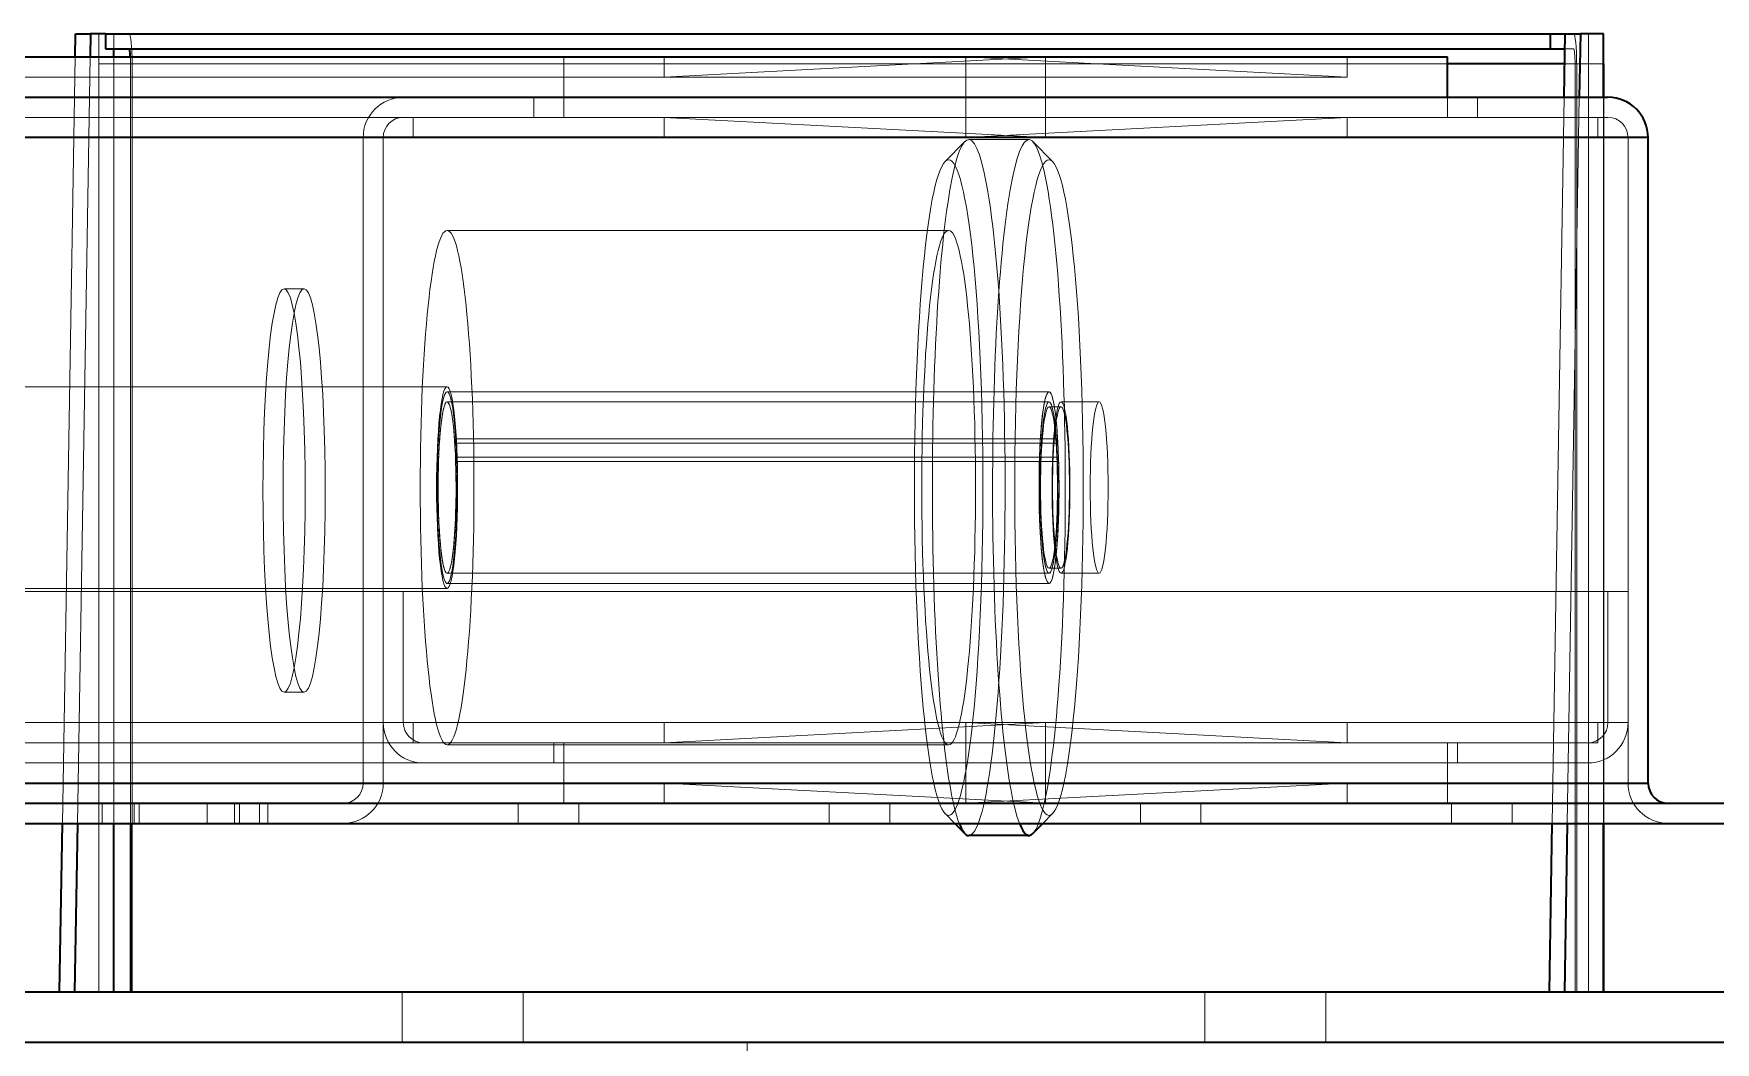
# Model space of a CAD drawing. Header units: millimetres. Extents: x 6115 to 12360, y 7255 to 12668.
# Drawn here: x 9619 to 9785.7, y 12557.5 to 12657.5 of the extents above; entities that cross this region are included whole.
import ezdxf

# ---------------------------------------------------------------- set-up
doc = ezdxf.new("R2010")
doc.units = ezdxf.units.MM
doc.layers.add('外形線', color=7, linetype='Continuous', lineweight=50)

msp = doc.modelspace()

# ---------------------------------------------------------------- linework, layer by layer
at = {"layer": '外形線', "linetype": 'Continuous', "lineweight": 35}
for p, q in [((9623.1, 12655.23), (9623.14, 12657.53)), ((9623.14, 12657.53), (9624.63, 12657.53)), ((9624.63, 12657.53), (9624.59, 12655.23)), ((9626.12, 12657.53), (9624.63, 12657.53)), ((9626.12, 12657.53), (9626.12, 12656.03)), ((9626.12, 12657.53), (9769.33, 12657.53)), ((9769.33, 12657.53), (9769.33, 12656.03)), ((9769.33, 12657.53), (9770.82, 12657.53)), ((9770.71, 12651.23), (9770.82, 12657.53)), ((9770.82, 12657.53), (9772.31, 12657.53)), ((9772.31, 12657.53), (9772.2, 12651.23)), ((9774.62, 12657.53), (9772.31, 12657.53)), ((9774.62, 12654.53), (9774.62, 12657.53)), ((9478.48, 12655.23), (9759.14, 12655.23)), ((9626.12, 12656.03), (9769.33, 12656.03)), ((9626.94, 12655.23), (9626.94, 12656.03)), ((9759.14, 12651.23), (9759.14, 12655.23)), ((9769.33, 12656.03), (9770.79, 12656.03)), ((9770.77, 12654.53), (9759.14, 12654.53)), ((9774.62, 12654.53), (9774.63, 12654.53)), ((9774.62, 12651.23), (9774.62, 12654.53)), ((9774.63, 12651.23), (9774.63, 12654.53)), ((9494.39, 12651.23), (9775.05, 12651.23)), ((9779.03, 12647.23), (9498.37, 12647.23)), ((9779.03, 12583.23), (9779.03, 12647.23)), ((9498.37, 12583.23), (9779.03, 12583.23)), ((9524.23, 12581.23), (9804.89, 12581.23)), ((9524.23, 12579.23), (9804.89, 12579.23)), ((9621.56, 12562.53), (9621.84, 12579.23)), ((9623.33, 12579.23), (9623.05, 12562.53)), ((9626.94, 12562.53), (9626.94, 12579.23)), ((9628.58, 12579.23), (9628.58, 12562.53)), ((9710.3, 12579.23), (9711.3, 12578.23)), ((9719.02, 12579.23), (9718.03, 12578.23)), ((9769.24, 12562.53), (9769.52, 12579.23)), ((9771.01, 12579.23), (9770.74, 12562.53)), ((9774.62, 12562.53), (9774.62, 12579.23)), ((9774.63, 12562.53), (9774.63, 12579.23)), ((9717.65, 12578.03), (9711.68, 12578.03)), ((9037.88, 12562.53), (10105.89, 12562.53)), ((9621.56, 12562.53), (9623.05, 12562.53)), ((9769.24, 12562.53), (9770.74, 12562.53)), ((9473.64, 12557.53), (9804.82, 12557.53))]:
    msp.add_line(p, q, dxfattribs=at).dxf.unprotected_set("ltscale", 0)
at = {"layer": '外形線', "linetype": 'Continuous', "lineweight": 18}
for p, q in [((9625.44, 12657.53), (9625.44, 12654.53)), ((9626.94, 12656.03), (9626.94, 12657.53)), ((9773.12, 12657.53), (9773.12, 12654.53)), ((9621.84, 12579.23), (9623.1, 12655.23)), ((9624.59, 12655.23), (9623.33, 12579.23)), ((9626.94, 12654.53), (9626.94, 12655.23)), ((9671.54, 12655.23), (9671.54, 12649.23)), ((9681.48, 12653.23), (9681.48, 12655.23)), ((9719.28, 12655.23), (9681.48, 12653.23)), ((9749.19, 12653.23), (9711.4, 12655.23)), ((9711.4, 12655.23), (9711.4, 12647.23)), ((9719.28, 12647.23), (9719.28, 12655.23)), ((9749.19, 12655.23), (9749.19, 12653.23)), ((9770.79, 12656.03), (9771.63, 12656.03)), ((9625.44, 12654.53), (9625.44, 12562.53)), ((9626.94, 12654.53), (9625.44, 12654.53)), ((9628.58, 12654.53), (9626.94, 12654.53)), ((9626.94, 12579.23), (9626.94, 12654.53)), ((9628.58, 12654.53), (9628.58, 12579.23)), ((9759.14, 12654.53), (9628.58, 12654.53)), ((9628.74, 12562.53), (9628.74, 12654.53)), ((9771.79, 12654.53), (9770.77, 12654.53)), ((9773.12, 12654.53), (9771.79, 12654.53)), ((9771.79, 12562.53), (9771.79, 12654.53)), ((9771.95, 12654.53), (9771.95, 12562.53)), ((9773.12, 12654.53), (9773.12, 12562.53)), ((9774.62, 12654.53), (9773.12, 12654.53)), ((9773.13, 12562.53), (9773.13, 12654.53)), ((9749.19, 12653.23), (9468.53, 12653.23)), ((9668.56, 12651.23), (9668.56, 12649.23)), ((9759.14, 12649.23), (9759.14, 12651.23)), ((9762.12, 12651.23), (9762.12, 12649.23)), ((9769.52, 12579.23), (9770.71, 12651.23)), ((9772.2, 12651.23), (9771.01, 12579.23)), ((9774.62, 12579.23), (9774.62, 12651.23)), ((9774.63, 12579.23), (9774.63, 12651.23)), ((9775.05, 12649.23), (9494.39, 12649.23)), ((9656.62, 12649.23), (9656.62, 12647.23)), ((9681.48, 12647.23), (9681.48, 12649.23)), ((9681.48, 12649.23), (9719.28, 12647.23)), ((9711.4, 12647.23), (9749.19, 12649.23)), ((9749.19, 12649.23), (9749.19, 12647.23)), ((9774.05, 12647.23), (9774.05, 12649.23)), ((9651.65, 12583.23), (9651.65, 12647.23)), ((9653.64, 12647.23), (9653.64, 12583.23)), ((9709.33, 12644.85), (9711.3, 12646.84)), ((9717.65, 12647.03), (9711.68, 12647.03)), ((9719.99, 12644.85), (9718.03, 12646.84)), ((9777.04, 12647.23), (9777.04, 12583.23)), ((9659.97, 12638.03), (9709.69, 12638.03)), ((9643.81, 12632.23), (9645.8, 12632.23)), ((9563.5, 12622.53), (9659.97, 12622.53)), ((9659.97, 12622.03), (9719.64, 12622.03)), ((9659.97, 12622.03), (9719.64, 12622.03)), ((9659.97, 12621.03), (9719.64, 12621.03)), ((9719.64, 12621.03), (9659.97, 12621.03)), ((9719.64, 12620.53), (9720.83, 12620.53)), ((9724.61, 12621.03), (9720.83, 12621.03)), ((9660.82, 12617.36), (9660.72, 12616.94)), ((9660.72, 12616.94), (9720.4, 12616.94)), ((9720.49, 12617.36), (9660.82, 12617.36)), ((9720.4, 12616.94), (9720.49, 12617.36)), ((9660.81, 12615.13), (9660.91, 12615.54)), ((9720.48, 12615.13), (9660.81, 12615.13)), ((9660.91, 12615.54), (9720.58, 12615.54)), ((9720.58, 12615.54), (9720.48, 12615.13)), ((9659.97, 12604.03), (9719.64, 12604.03)), ((9719.64, 12604.03), (9659.97, 12604.03)), ((9719.64, 12604.53), (9720.83, 12604.53)), ((9724.61, 12604.03), (9720.83, 12604.03)), ((9380.5, 12602.53), (9659.97, 12602.53)), ((9777.04, 12602.23), (9496.38, 12602.23)), ((9653.64, 12602.23), (9653.64, 12589.23)), ((9655.63, 12589.23), (9655.63, 12602.23)), ((9659.97, 12603.03), (9719.64, 12603.03)), ((9659.97, 12603.03), (9719.64, 12603.03)), ((9775.05, 12589.23), (9775.05, 12602.23)), ((9777.04, 12602.23), (9777.04, 12589.23)), ((9643.81, 12592.23), (9645.8, 12592.23)), ((9496.38, 12589.23), (9777.04, 12589.23)), ((9656.62, 12589.23), (9656.62, 12587.23)), ((9681.48, 12587.23), (9681.48, 12589.23)), ((9719.28, 12589.23), (9681.48, 12587.23)), ((9749.19, 12587.23), (9711.4, 12589.23)), ((9711.4, 12589.23), (9711.4, 12581.23)), ((9719.28, 12581.23), (9719.28, 12589.23)), ((9749.19, 12589.23), (9749.19, 12587.23)), ((9774.05, 12587.23), (9774.05, 12589.23)), ((9493.4, 12587.23), (9774.05, 12587.23)), ((9659.97, 12587.03), (9709.69, 12587.03)), ((9670.55, 12585.23), (9670.55, 12587.23)), ((9671.54, 12587.23), (9671.54, 12581.23)), ((9759.14, 12581.23), (9759.14, 12587.23)), ((9760.13, 12585.23), (9760.13, 12587.23)), ((9773.06, 12585.23), (9496.38, 12585.23)), ((9681.48, 12581.23), (9681.48, 12583.23)), ((9681.48, 12583.23), (9719.28, 12581.23)), ((9711.4, 12581.23), (9749.19, 12583.23)), ((9749.19, 12583.23), (9749.19, 12581.23)), ((9625.79, 12579.23), (9625.79, 12581.23)), ((9626.95, 12579.23), (9626.95, 12581.23)), ((9628.96, 12579.23), (9628.96, 12581.23)), ((9629.43, 12579.23), (9629.43, 12581.23)), ((9636.19, 12579.23), (9636.19, 12581.23)), ((9638.91, 12579.23), (9638.91, 12581.23)), ((9639.38, 12579.23), (9639.38, 12581.23)), ((9641.39, 12579.23), (9641.39, 12581.23)), ((9642.19, 12579.23), (9642.19, 12581.23)), ((9667.03, 12579.23), (9667.03, 12581.23)), ((9673.03, 12579.23), (9673.03, 12581.23)), ((9697.86, 12579.23), (9697.86, 12581.23)), ((9703.86, 12579.23), (9703.86, 12581.23)), ((9709.33, 12580.21), (9710.3, 12579.23)), ((9719.99, 12580.21), (9719.02, 12579.23)), ((9728.7, 12579.23), (9728.7, 12581.23)), ((9734.7, 12579.23), (9734.7, 12581.23)), ((9759.54, 12579.23), (9759.54, 12581.23)), ((9765.54, 12579.23), (9765.54, 12581.23)), ((9655.51, 12557.53), (9655.51, 12562.53)), ((9667.51, 12557.53), (9667.51, 12562.53)), ((9735.07, 12557.53), (9735.07, 12562.53)), ((9747.07, 12557.53), (9747.07, 12562.53)), ((9689.72, 12557.53), (9689.72, 12557.53)), ((9689.72, 12554.53), (9689.72, 12557.53))]:
    msp.add_line(p, q, dxfattribs=at).dxf.unprotected_set("ltscale", 0)
msp.add_lwpolyline([(9689.72, 12557.53), (9690.11, 12557.52)], dxfattribs=at).dxf.unprotected_set("ltscale", 0)
for centre, major_axis, ratio, start_param, end_param in [((9628.43, 12654.53), (0, 3), 0.104886, 4.712389, 6.283185), ((9771.63, 12654.53), (0, 3), 0.104886, 4.712389, 6.283185), ((9628.43, 12654.53), (0, 1.5), 0.104886, 4.712389, 5.198323), ((9771.63, 12654.53), (0, 1.5), 0.104886, 4.712389, 6.283185), ((9655.63, 12647.23), (0, 4), 0.994522, 0, 1.570796), ((9655.63, 12647.23), (0, 2), 0.994522, 0, 1.570796), ((9711.68, 12612.53), (0, -34.5), 0.104528, 2.628685, 6.018663), ((9717.65, 12612.53), (0, 34.5), 0.104528, 5.770278, 9.160255), ((9775.05, 12647.23), (0, 2), 0.994522, 4.712389, 6.283185), ((9711.68, 12612.53), (0, -34.5), 0.104528, 0, 2.628685), ((9717.65, 12612.53), (0, -34.5), 0.104528, 0.105299, 2.628685), ((9659.97, 12612.53), (0, 9.5), 0.104528, 5.245519, 11.317787), ((9659.97, 12612.53), (0, 8.5), 0.104528, 5.257981, 11.305326), ((9719.64, 12612.53), (0, -9.5), 0.104528, 2.103926, 8.176195), ((9719.64, 12612.53), (0, -8.5), 0.104528, 2.116388, 8.163733), ((9657.62, 12589.23), (0, -4), 0.994522, 4.712389, 6.283185), ((9657.62, 12589.23), (0, -2), 0.994522, 4.712389, 6.283185), ((9773.06, 12589.23), (0, -2), 0.994522, 0, 1.570796), ((9773.06, 12589.23), (0, -4), 0.994522, 0, 1.570796), ((9649.66, 12583.23), (0, -2), 0.994522, 0, 1.570796), ((9649.66, 12583.23), (0, -4), 0.994522, 0, 1.570796), ((9781.02, 12583.23), (0, -4), 0.994522, 4.712389, 6.283185)]:
    msp.add_ellipse(centre, major_axis=major_axis, ratio=ratio, start_param=start_param, end_param=end_param, dxfattribs=at).dxf.unprotected_set("ltscale", 0)
at = {"layer": '外形線', "linetype": 'Continuous', "lineweight": 35}
for centre, major_axis, ratio, start_param, end_param in [((9628.43, 12654.53), (0, 1.5), 0.104886, 5.198323, 6.283185), ((9775.05, 12647.23), (0, 4), 0.994522, 4.712389, 6.283185), ((9781.02, 12583.23), (0, -2), 0.994522, 4.712389, 6.283185), ((9711.68, 12612.53), (0, -34.5), 0.104528, 6.018663, 6.283185), ((9717.65, 12612.53), (0, -34.5), 0.104528, 6.018663, 6.388484)]:
    msp.add_ellipse(centre, major_axis=major_axis, ratio=ratio, start_param=start_param, end_param=end_param, dxfattribs=at).dxf.unprotected_set("ltscale", 0)
at = {"layer": '外形線', "linetype": 'Continuous', "lineweight": 18}
for centre, major_axis in [((9709.69, 12612.53), (0, 32.5)), ((9719.64, 12612.53), (0, 32.5)), ((9659.97, 12612.53), (0, 25.5)), ((9709.69, 12612.53), (0, 25.5)), ((9643.81, 12612.23), (0, 20)), ((9645.8, 12612.23), (0, -20)), ((9659.97, 12612.53), (0, 10)), ((9659.97, 12612.53), (0, 9.5)), ((9719.64, 12612.53), (0, 9.5)), ((9659.97, 12612.53), (0, 8.5)), ((9719.64, 12612.53), (0, 8.5)), ((9719.64, 12612.53), (0, 8)), ((9720.83, 12612.53), (0, 8.5)), ((9720.83, 12612.53), (0, 8)), ((9724.61, 12612.53), (0, 8.5))]:
    msp.add_ellipse(centre, major_axis=major_axis, ratio=0.104528, dxfattribs=at).dxf.unprotected_set("ltscale", 0)

doc.saveas('drawing.dxf')
